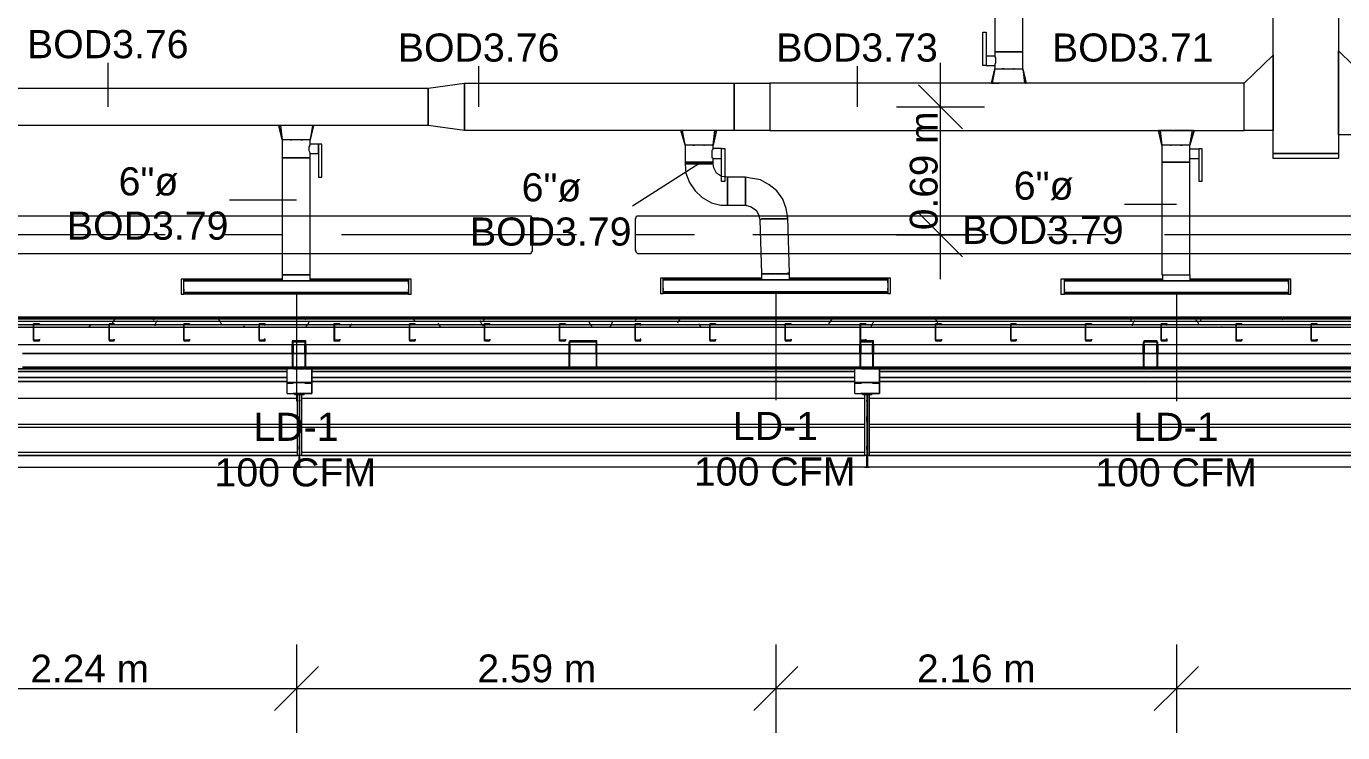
# Model space of a CAD drawing. Header units: metres. Extents: x -2 to 207, y -8 to 52.
# Drawn here: x 41.6 to 48.71, y 6.69 to 10.5 of the extents above; entities that cross this region are included whole.
import ezdxf

# ---------------------------------------------------------------- set-up
doc = ezdxf.new("R2010")
doc.units = ezdxf.units.M
doc.layers.add('HVAC - Ductos', color=5, linetype='Continuous', lineweight=0)
doc.layers.add('PDF_Text', color=7, linetype='Continuous', lineweight=0)
doc.layers.add('PDF_Geometry', color=7, linetype='Continuous', lineweight=0, true_color=0xaaaaaa)
doc.layers.add('PDF_Solid Fills', color=7, linetype='Continuous', lineweight=0, true_color=0xffffff)
doc.styles.add('PDF Helvetica', font='')
doc.styles.get('PDF Helvetica').set_extended_font_data('Helvetica')

msp = doc.modelspace()

# ---------------------------------------------------------------- hatches: boundary and pattern name
at = {"layer": 'PDF_Solid Fills', "lineweight": 0, "transparency": 33554559}
h = msp.add_hatch(color=256, dxfattribs=at)
h.paths.add_polyline_path([(14.0377, 8.8766), (14.0377, 8.8903), (12.4111, 8.8903), (12.4111, 8.8766)])
h.paths.add_polyline_path([(58.6863, 8.8766), (60.0699, 8.8766), (60.0699, 8.8903), (58.6863, 8.8903)])
h.paths.add_polyline_path([(58.6817, 8.8766), (58.6817, 8.8903), (55.8456, 8.8903), (55.8456, 8.8766)])
h.paths.add_polyline_path([(55.841, 8.8766), (55.841, 8.8903), (53.8159, 8.8903), (53.8159, 8.8766)])
h.paths.add_polyline_path([(53.8114, 8.8766), (53.8114, 8.8903), (53.005, 8.8903), (53.005, 8.8766)])
h.paths.add_polyline_path([(53.0004, 8.8766), (53.0004, 8.8903), (50.9753, 8.8903), (50.9753, 8.8766)])
h.paths.add_polyline_path([(50.9707, 8.8766), (50.9707, 8.8903), (48.9456, 8.8903), (48.9456, 8.8766)])
h.paths.add_polyline_path([(48.941, 8.8766), (48.941, 8.8903), (48.1347, 8.8903), (48.1347, 8.8766)])
h.paths.add_polyline_path([(48.1301, 8.8766), (48.1301, 8.8903), (46.105, 8.8903), (46.105, 8.8766)])
h.paths.add_polyline_path([(46.1004, 8.8766), (46.1004, 8.8903), (44.0753, 8.8903), (44.0753, 8.8766)])
h.paths.add_polyline_path([(44.0707, 8.8766), (44.0707, 8.8903), (43.2643, 8.8903), (43.2643, 8.8766)])
h.paths.add_polyline_path([(43.2598, 8.8766), (43.2598, 8.8903), (41.2346, 8.8903), (41.2346, 8.8766)])
h.paths.add_polyline_path([(41.2301, 8.8766), (41.2301, 8.8903), (38.394, 8.8903), (38.394, 8.8766)])
h.paths.add_polyline_path([(38.3894, 8.8766), (38.3894, 8.8903), (36.3643, 8.8903), (36.3643, 8.8766)])
h.paths.add_polyline_path([(36.3597, 8.8766), (36.3597, 8.8903), (33.5237, 8.8903), (33.5237, 8.8766)])
h.paths.add_polyline_path([(33.5191, 8.8766), (33.5191, 8.8903), (31.4939, 8.8903), (31.4939, 8.8766)])
h.paths.add_polyline_path([(31.4894, 8.8766), (31.4894, 8.8903), (30.683, 8.8903), (30.683, 8.8766)])
h.paths.add_polyline_path([(30.6784, 8.8766), (30.6784, 8.8903), (28.6533, 8.8903), (28.6533, 8.8766)])
h.paths.add_polyline_path([(28.6487, 8.8766), (28.6487, 8.8903), (26.6236, 8.8903), (26.6236, 8.8766)])
h.paths.add_polyline_path([(26.619, 8.8766), (26.619, 8.8903), (25.8127, 8.8903), (25.8127, 8.8766)])
h.paths.add_polyline_path([(25.8081, 8.8766), (25.8081, 8.8903), (23.783, 8.8903), (23.783, 8.8766)])
h.paths.add_polyline_path([(23.7784, 8.8766), (23.7784, 8.8903), (21.7532, 8.8903), (21.7532, 8.8766)])
h.paths.add_polyline_path([(21.7487, 8.8766), (21.7487, 8.8903), (20.9423, 8.8903), (20.9423, 8.8766)])
h.paths.add_polyline_path([(20.9377, 8.8766), (20.9377, 8.8903), (18.9126, 8.8903), (18.9126, 8.8766)])
h.paths.add_polyline_path([(18.908, 8.8766), (18.908, 8.8903), (16.072, 8.8903), (16.072, 8.8766)])
h.paths.add_polyline_path([(16.0674, 8.8766), (16.0674, 8.8903), (14.0423, 8.8903), (14.0423, 8.8766)])
h = msp.add_hatch(color=256, dxfattribs=at)
h.paths.add_polyline_path([(43.1039, 8.7941), (43.1039, 8.6567), (43.1085, 8.7941)])
h.paths.add_polyline_path([(43.1085, 8.7987), (43.1085, 8.8033), (43.1039, 8.8033)])
h.paths.add_polyline_path([(43.0398, 8.7987), (43.0398, 8.8033), (43.0353, 8.8033)])
h.paths.add_polyline_path([(43.0398, 8.7941), (43.0353, 8.7941), (43.0353, 8.6567)])
h.paths.add_polyline_path([(43.0444, 8.6567), (43.0994, 8.6521), (43.0994, 8.6567)])
h.paths.add_polyline_path([(43.0994, 8.7987), (43.0994, 8.8033), (43.0444, 8.8033)])
h = msp.add_hatch(color=256, dxfattribs=at)
h.paths.add_polyline_path([(44.538, 8.6567), (44.6709, 8.6521), (44.6709, 8.6567)])
h.paths.add_polyline_path([(44.5334, 8.7941), (44.5289, 8.7941), (44.5289, 8.6613)])
h.paths.add_polyline_path([(44.6709, 8.7987), (44.6709, 8.8033), (44.538, 8.8033)])
h.paths.add_polyline_path([(44.6801, 8.7941), (44.6755, 8.7941), (44.6755, 8.6567)])
h = msp.add_hatch(color=256, dxfattribs=at)
h.paths.add_polyline_path([(46.1096, 8.6567), (46.1646, 8.6521), (46.1646, 8.6567)])
h.paths.add_polyline_path([(46.1737, 8.7941), (46.1692, 8.7941), (46.1692, 8.6567), (46.1737, 8.7936)])
h.paths.add_polyline_path([(46.105, 8.7987), (46.105, 8.8033), (46.1004, 8.8033)])
h.paths.add_polyline_path([(46.105, 8.7941), (46.1004, 8.7941), (46.1004, 8.6567)])
h.paths.add_polyline_path([(46.1692, 8.8033), (46.1737, 8.7987), (46.1737, 8.8033)])
h.paths.add_polyline_path([(46.1646, 8.7987), (46.1646, 8.8033), (46.1096, 8.8033)])
h = msp.add_hatch(color=256, dxfattribs=at)
h.paths.add_polyline_path([(47.6399, 8.6567), (47.6994, 8.6521), (47.6994, 8.6567)])
h.paths.add_polyline_path([(47.6353, 8.6613), (47.6399, 8.6567), (47.6399, 8.6613)])
h.paths.add_polyline_path([(47.6353, 8.7941), (47.6307, 8.7941), (47.6307, 8.6613)])
h.paths.add_polyline_path([(47.6994, 8.7987), (47.6994, 8.8033), (47.6353, 8.8033)])
h.paths.add_polyline_path([(47.7086, 8.7941), (47.704, 8.7941), (47.704, 8.6613), (47.7086, 8.7935)])
h.paths.add_polyline_path([(47.704, 8.8033), (47.7086, 8.7987), (47.7086, 8.8033)])

# ---------------------------------------------------------------- linework, layer by layer
at = {"layer": 'HVAC - Ductos', "lineweight": 0}
for points in [[(46.8289, 11.6256), (46.8289, 10.3656), (46.8289, 10.3427), (46.783, 10.3427), (46.783, 10.3381), (46.783, 10.3336), (46.783, 10.3245), (46.783, 10.3199), (46.783, 10.3107), (46.783, 10.3061), (46.783, 10.3015), (46.783, 10.2969), (46.783, 10.2923), (46.8289, 10.2923), (46.8289, 10.274), (46.8152, 10.1961)], [(46.8106, 10.1961), (46.8289, 10.274), (46.8335, 10.274), (46.838, 10.274), (46.8518, 10.274), (46.8655, 10.274), (46.8839, 10.274), (46.9022, 10.274), (46.9251, 10.274), (46.9434, 10.274), (46.9572, 10.274), (46.9709, 10.274), (46.9755, 10.274), (46.9801, 10.274), (46.9801, 10.3656), (46.9755, 10.3656), (46.9709, 10.3656), (46.9572, 10.3656), (46.9434, 10.3656), (46.9251, 10.3656), (46.9022, 10.3656), (46.8839, 10.3656), (46.8655, 10.3656), (46.8518, 10.3656), (46.838, 10.3656), (46.8289, 10.3656), (46.838, 10.3656), (46.8518, 10.3656), (46.8655, 10.3656), (46.8839, 10.3656), (46.9022, 10.3656), (46.9251, 10.3656), (46.9434, 10.3656), (46.9572, 10.3656), (46.9709, 10.3656), (46.9755, 10.3656), (46.9801, 10.3656), (46.9801, 11.6256)], [(46.8289, 10.3427), (46.8289, 10.3381), (46.8335, 10.3336), (46.8335, 10.3245), (46.8335, 10.3153), (46.8335, 10.3061), (46.8289, 10.2969), (46.8289, 10.2923)], [(42.041, 10.0678), (42.041, 10.3061)], [(44.0432, 10.0678), (44.0432, 10.2878)], [(46.0866, 10.0678), (46.0866, 10.2878)], [(46.5357, 9.1378), (46.5357, 10.3061)], [(46.8335, 10.274), (46.8289, 10.274), (46.8106, 10.1961), (46.8152, 10.1961), (46.8197, 10.1961), (46.8289, 10.1961)], [(46.9709, 10.274), (46.9755, 10.274), (46.9801, 10.274), (46.9893, 10.1961), (46.9755, 10.1961), (46.9572, 10.1961), (46.9526, 10.1961), (46.948, 10.1961), (46.9388, 10.1961), (46.9251, 10.1961), (46.9205, 10.1961), (46.9159, 10.1961), (46.893, 10.1961), (46.8884, 10.1961), (46.8839, 10.1961), (46.8701, 10.1961), (46.861, 10.1961), (46.8564, 10.1961)], [(46.9022, 10.274), (46.9068, 10.274)], [(46.9343, 10.274), (46.9297, 10.274), (46.9343, 10.274), (46.9388, 10.274)], [(46.9984, 10.1961), (46.9801, 10.274), (46.9984, 10.1961)], [(46.4165, 10.187), (46.5357, 10.0678), (46.6548, 9.9487)], [(46.8335, 10.1961), (46.8518, 10.1961)], [(46.9939, 10.1961), (46.9984, 10.1961)], [(46.2974, 10.0678), (46.5357, 10.0678), (46.7739, 10.0678)], [(42.9803, 9.967), (42.9711, 9.967), (42.9665, 9.967), (42.9619, 9.967), (42.9803, 9.8891), (42.9619, 9.967)], [(42.9711, 9.967), (42.9803, 9.8891)], [(43.1452, 9.967), (43.1315, 9.8891), (43.1269, 9.8891), (43.1223, 9.8891), (43.1085, 9.8891), (43.0948, 9.8891), (43.0765, 9.8891), (43.0581, 9.8891), (43.0353, 9.8891), (43.0169, 9.8891), (43.0032, 9.8891), (42.9894, 9.8891), (42.9849, 9.8891), (42.9803, 9.8891), (42.9803, 9.7929), (42.9803, 9.1606), (42.9849, 9.1606), (42.994, 9.1606), (43.0032, 9.1606), (43.0169, 9.1606), (43.0353, 9.1606), (43.0581, 9.1606), (43.0765, 9.1606), (43.0948, 9.1606), (43.1085, 9.1606), (43.1223, 9.1606), (43.1269, 9.1606), (43.1315, 9.1606), (43.1315, 9.7929), (43.1223, 9.7929), (43.1085, 9.7929), (43.0948, 9.7929), (43.0765, 9.7929), (43.0581, 9.7929), (43.0353, 9.7929), (43.0169, 9.7929), (43.0032, 9.7929), (42.9894, 9.7929), (42.9849, 9.7929), (42.9803, 9.7929), (42.9849, 9.7929), (42.9894, 9.7929), (43.0032, 9.7929), (43.0169, 9.7929), (43.0353, 9.7929), (43.0581, 9.7929), (43.0765, 9.7929), (43.0948, 9.7929), (43.1085, 9.7929), (43.1223, 9.7929), (43.1315, 9.7929), (43.1315, 9.8158), (43.1773, 9.8158), (43.1773, 9.8204), (43.1773, 9.8296), (43.1773, 9.8342), (43.1773, 9.8387), (43.1773, 9.8479), (43.1773, 9.8525), (43.1773, 9.8617), (43.1773, 9.8663), (43.1773, 9.6876), (43.1956, 9.6876), (43.1956, 9.8663), (43.1773, 9.8663), (43.1315, 9.8663), (43.1315, 9.8891)], [(43.0032, 9.967), (42.9849, 9.967)], [(43.1269, 9.967), (43.1085, 9.967), (43.1039, 9.967), (43.0994, 9.967), (43.0902, 9.967), (43.0765, 9.967), (43.0719, 9.967), (43.0673, 9.967), (43.0444, 9.967), (43.0398, 9.967), (43.0353, 9.967), (43.0215, 9.967), (43.0123, 9.967), (43.0077, 9.967)], [(43.1498, 9.967), (43.1452, 9.967), (43.1406, 9.967), (43.1315, 9.967)], [(43.1498, 9.967), (43.1315, 9.8891), (43.1498, 9.967)], [(45.1566, 9.9395), (45.1474, 9.9395), (45.1428, 9.9395), (45.1382, 9.9395), (45.1336, 9.9395), (45.1382, 9.9395)], [(45.1336, 9.9395), (45.1566, 9.8617), (45.1336, 9.9395)], [(45.1566, 9.8617), (45.1612, 9.8617), (45.1566, 9.8617), (45.1428, 9.9395)], [(45.3077, 9.8617), (45.3032, 9.8617), (45.2986, 9.8617), (45.2849, 9.8617), (45.2711, 9.8617), (45.2528, 9.8617), (45.2299, 9.8617), (45.2115, 9.8617), (45.1932, 9.8617), (45.1795, 9.8617), (45.1657, 9.8617), (45.1612, 9.8617), (45.1566, 9.8617), (45.1566, 9.7701), (45.1657, 9.7701), (45.1795, 9.7701), (45.1932, 9.7701), (45.2115, 9.7701), (45.2299, 9.7701), (45.2528, 9.7701), (45.2711, 9.7701), (45.2849, 9.7701), (45.2986, 9.7701), (45.3032, 9.7701), (45.3077, 9.7701), (45.3032, 9.7701), (45.2986, 9.7701), (45.2849, 9.7701), (45.2711, 9.7701), (45.2528, 9.7701), (45.2299, 9.7701), (45.2115, 9.7701), (45.1932, 9.7701), (45.1795, 9.7701), (45.1657, 9.7701), (45.1566, 9.7701), (45.1566, 9.7609), (45.1657, 9.7609), (45.1795, 9.7609), (45.1932, 9.7609), (45.2115, 9.7609), (45.2299, 9.7609), (45.2528, 9.7609), (45.2711, 9.7609), (45.2849, 9.7609), (45.2986, 9.7609), (45.3032, 9.7609), (45.3077, 9.7609), (45.3077, 9.7701), (45.3077, 9.7883), (45.3536, 9.7883), (45.3536, 9.7929), (45.3536, 9.7975), (45.3536, 9.8021), (45.3536, 9.8067), (45.3536, 9.8158), (45.3536, 9.8204), (45.3536, 9.8296), (45.3536, 9.8342), (45.3536, 9.8387), (45.3536, 9.8433), (45.3077, 9.8433), (45.3077, 9.8617), (45.3261, 9.9395), (45.3077, 9.8617), (45.3169, 9.9395), (45.3077, 9.9395)], [(45.1795, 9.9395), (45.1749, 9.9395), (45.1612, 9.9395)], [(45.2436, 9.9395), (45.2207, 9.9395), (45.2161, 9.9395), (45.2115, 9.9395), (45.1978, 9.9395), (45.1886, 9.9395), (45.1841, 9.9395)], [(45.3032, 9.9395), (45.2849, 9.9395), (45.2803, 9.9395), (45.2757, 9.9395), (45.2665, 9.9395), (45.2528, 9.9395), (45.2482, 9.9395)], [(47.7131, 9.9395), (47.7315, 9.8617), (47.7131, 9.9395)], [(47.791, 9.9395), (47.7864, 9.9395), (47.7727, 9.9395), (47.7635, 9.9395), (47.759, 9.9395), (47.7544, 9.9395), (47.7361, 9.9395), (47.7223, 9.9395), (47.7315, 9.8617)], [(47.7269, 9.9395), (47.7315, 9.9395)], [(47.9331, 9.7929), (47.9331, 9.7975), (47.9331, 9.8021), (47.9331, 9.8113), (47.9331, 9.8158), (47.9331, 9.8204), (47.9331, 9.8296), (47.9331, 9.8342), (47.9331, 9.8387), (47.8826, 9.8387), (47.8826, 9.8617), (47.9056, 9.9395), (47.901, 9.9395), (47.9056, 9.9395), (47.8826, 9.8617), (47.8781, 9.8617), (47.8735, 9.8617), (47.8644, 9.8617), (47.846, 9.8617), (47.8277, 9.8617), (47.8094, 9.8617), (47.791, 9.8617), (47.7727, 9.8617), (47.7544, 9.8617), (47.7406, 9.8617), (47.7361, 9.8617), (47.7315, 9.8617), (47.7315, 9.7701), (47.7315, 9.1606), (47.7361, 9.1606), (47.7406, 9.1606), (47.7544, 9.1606), (47.7727, 9.1606), (47.791, 9.1606), (47.8094, 9.1606), (47.8277, 9.1606), (47.846, 9.1606), (47.8644, 9.1606), (47.8735, 9.1606), (47.8826, 9.1606), (47.8826, 9.1286), (47.8735, 9.1286), (47.8598, 9.1286), (47.846, 9.1286), (47.8277, 9.1286), (47.8094, 9.1286), (47.791, 9.1286), (47.7727, 9.1286), (47.7544, 9.1286), (47.7452, 9.1286), (47.7361, 9.1286), (47.7361, 9.1606), (47.7452, 9.1606), (47.7544, 9.1606), (47.7727, 9.1606), (47.791, 9.1606), (47.8094, 9.1606), (47.8277, 9.1606), (47.846, 9.1606), (47.8598, 9.1606), (47.8735, 9.1606), (47.8826, 9.1606), (47.8826, 9.7701), (47.8735, 9.7701), (47.8644, 9.7701), (47.846, 9.7701), (47.8277, 9.7701), (47.8094, 9.7701), (47.791, 9.7701), (47.7727, 9.7701), (47.7544, 9.7701), (47.7406, 9.7701), (47.7361, 9.7701), (47.7315, 9.7701), (47.7361, 9.7701), (47.7406, 9.7701), (47.7544, 9.7701), (47.7727, 9.7701), (47.791, 9.7701), (47.8094, 9.7701), (47.8277, 9.7701), (47.846, 9.7701), (47.8644, 9.7701), (47.8735, 9.7701), (47.8826, 9.7701), (47.8826, 9.7883), (47.9331, 9.7883)], [(47.8781, 9.9395), (47.8644, 9.9395), (47.8552, 9.9395), (47.8506, 9.9395), (47.8414, 9.9395), (47.8277, 9.9395), (47.8231, 9.9395), (47.8186, 9.9395), (47.7956, 9.9395)], [(47.8826, 9.8617), (47.8964, 9.9395), (47.8918, 9.9395), (47.8826, 9.9395)], [(43.1315, 9.8158), (43.1315, 9.8204), (43.1269, 9.8296), (43.1269, 9.8342), (43.1269, 9.8479), (43.1269, 9.8525), (43.1315, 9.8617), (43.1315, 9.8663)], [(45.3077, 9.7883), (45.3032, 9.7929), (45.3032, 9.8021), (45.3032, 9.8113), (45.3032, 9.8204), (45.3032, 9.8296), (45.3032, 9.8342), (45.3077, 9.8387), (45.3077, 9.8433)], [(45.3536, 9.6921), (45.3536, 9.8433), (45.3719, 9.8433), (45.3719, 9.6876)], [(47.8826, 9.7883), (47.8826, 9.7929), (47.8826, 9.7975), (47.8826, 9.8021), (47.8826, 9.8113), (47.8826, 9.8204), (47.8826, 9.8296), (47.8826, 9.8342), (47.8826, 9.8387)], [(45.2299, 9.7609), (44.8725, 9.5318)], [(45.3719, 9.6876), (45.3719, 9.6646), (45.3536, 9.6646), (45.3536, 9.6921)], [(45.7201, 9.1698), (45.711, 9.4676), (45.7018, 9.463), (45.688, 9.463), (45.6743, 9.463), (45.656, 9.463), (45.6376, 9.463), (45.6148, 9.463), (45.5964, 9.463), (45.5826, 9.463), (45.5689, 9.463), (45.5643, 9.4585), (45.5598, 9.4585), (45.5643, 9.4585), (45.5689, 9.463), (45.5826, 9.463), (45.5964, 9.463), (45.6148, 9.463), (45.6376, 9.463), (45.656, 9.463), (45.6743, 9.463), (45.688, 9.463), (45.7018, 9.463), (45.711, 9.4676), (45.7018, 9.518), (45.6834, 9.5684), (45.6514, 9.6142), (45.6102, 9.6463), (45.5643, 9.6738), (45.5094, 9.683), (45.4819, 9.6876), (45.4819, 9.683), (45.4819, 9.6784), (45.4819, 9.6646), (45.4819, 9.6463), (45.4819, 9.628), (45.4819, 9.6096), (45.4819, 9.5914), (45.4819, 9.573), (45.4819, 9.5547), (45.4819, 9.5455), (45.4819, 9.5364), (45.5139, 9.5272), (45.5414, 9.5089), (45.5552, 9.4814), (45.5598, 9.4585), (45.5689, 9.1652), (45.5689, 9.1332), (45.5735, 9.1332), (45.5826, 9.1332), (45.5918, 9.1332), (45.6102, 9.1332), (45.6285, 9.1332), (45.6468, 9.1332), (45.6652, 9.1332), (45.6834, 9.1332), (45.6972, 9.1332), (45.711, 9.1332), (45.7201, 9.1332), (45.7201, 9.1652)], [(43.0581, 9.5638), (42.6962, 9.5638)], [(47.8094, 9.5409), (47.5299, 9.5409)], [(46.4165, 9.4952), (46.5357, 9.376), (46.6548, 9.2569)], [(46.2974, 9.376), (46.5357, 9.376), (46.7739, 9.376)], [(45.6468, 9.1652), (45.6652, 9.1652), (45.6834, 9.1652), (45.7018, 9.1652), (45.711, 9.1698), (45.7201, 9.1698), (45.711, 9.1698), (45.7018, 9.1652), (45.6834, 9.1652), (45.6652, 9.1652), (45.6468, 9.1652), (45.6239, 9.1652), (45.6056, 9.1652), (45.5918, 9.1652), (45.5781, 9.1652), (45.5735, 9.1652), (45.5689, 9.1652)], [(42.4488, 9.1102), (42.4488, 9.1148), (42.4488, 9.1194), (42.4488, 9.1378), (42.4488, 9.1332), (42.9803, 9.1332)], [(42.9803, 9.1378), (42.4488, 9.1378)], [(42.4488, 9.1148), (42.4488, 9.1194), (42.4488, 9.124)], [(43.6629, 9.1102), (43.6629, 9.1148), (43.6629, 9.1194), (43.6629, 9.1378), (43.6629, 9.1332), (43.1315, 9.1332)], [(43.6629, 9.1378), (43.1315, 9.1378)], [(43.6629, 9.124), (43.6629, 9.1194), (43.6629, 9.1148)], [(45.0374, 9.1148), (45.0374, 9.1194), (45.0374, 9.124), (45.0374, 9.1423), (45.0374, 9.1378), (45.5689, 9.1378)], [(45.5689, 9.1423), (45.0374, 9.1423)], [(45.0374, 9.1194), (45.0374, 9.124), (45.0374, 9.1286)], [(45.5689, 9.1652), (45.5735, 9.1652), (45.5826, 9.1652), (45.5918, 9.1652), (45.6102, 9.1652), (45.6285, 9.1652), (45.6422, 9.1652)], [(46.2516, 9.1148), (46.2516, 9.1194), (46.2516, 9.124), (46.2516, 9.1423), (46.2516, 9.1378), (45.7201, 9.1378)], [(46.2516, 9.1423), (45.7201, 9.1423)], [(46.2516, 9.1286), (46.2516, 9.124), (46.2516, 9.1194)], [(47.2046, 9.1102), (47.2046, 9.1148), (47.2046, 9.1194), (47.2046, 9.1378), (47.2046, 9.1332), (47.7361, 9.1332)], [(47.7361, 9.1378), (47.2046, 9.1378)], [(47.2046, 9.1148), (47.2046, 9.1194), (47.2046, 9.124)], [(48.4142, 9.1102), (48.4142, 9.1148), (48.4142, 9.1194), (48.4142, 9.1378), (48.4142, 9.1332), (47.8826, 9.1332)], [(48.4142, 9.1378), (47.8826, 9.1378)], [(48.4142, 9.124), (48.4142, 9.1194), (48.4142, 9.1148)], [(43.6629, 9.0736), (43.6629, 9.0782), (43.6629, 9.0828), (43.6629, 9.0782), (43.6629, 9.0598), (43.6629, 9.0553), (42.4488, 9.0553), (42.4488, 9.0598), (42.4488, 9.0782), (42.4488, 9.0828), (42.4488, 9.0782), (42.4488, 9.0736)], [(42.4488, 9.0598), (43.6629, 9.0598)], [(43.0581, 9.0553), (43.0581, 8.478)], [(46.2516, 9.0782), (46.2516, 9.0828), (46.2516, 9.0874), (46.2516, 9.0828), (46.2516, 9.0644), (46.2516, 9.0598), (45.0374, 9.0598), (45.0374, 9.0644), (45.0374, 9.0828), (45.0374, 9.0874), (45.0374, 9.0828), (45.0374, 9.0782)], [(45.0374, 9.0644), (46.2516, 9.0644)], [(45.6468, 9.0598), (45.6468, 8.4826)], [(48.4142, 9.0736), (48.4142, 9.0782), (48.4142, 9.0828), (48.4142, 9.0782), (48.4142, 9.0598), (48.4142, 9.0553), (47.2046, 9.0553), (47.2046, 9.0598), (47.2046, 9.0782), (47.2046, 9.0828), (47.2046, 9.0782), (47.2046, 9.0736)], [(47.2046, 9.0598), (48.4142, 9.0598)], [(47.8094, 9.0553), (47.8094, 8.478)]]:
    msp.add_lwpolyline(points, dxfattribs=at)
for points in [[(48.3317, 9.8158), (48.3317, 10.9567), (48.6845, 10.9567), (48.6845, 9.8158)], [(46.7648, 10.471), (46.783, 10.471), (46.783, 10.2923), (46.7648, 10.2923)], [(48.1759, 10.1961), (45.6148, 10.1961), (45.6148, 9.9395), (48.1759, 9.9395), (48.1759, 10.1961), (48.3317, 10.3473), (48.3317, 9.9395), (48.1759, 9.9395)], [(48.6845, 9.9167), (48.6845, 10.3702), (48.8402, 10.219), (48.8402, 9.9167), (48.8402, 10.219), (50.5309, 10.219), (50.5309, 9.9167), (48.8402, 9.9167)], [(46.8793, 10.274), (46.8747, 10.274), (46.8701, 10.274), (46.8747, 10.274)], [(43.7683, 9.967), (39.7501, 9.967), (39.7501, 10.1686), (43.7683, 10.1686)], [(43.9653, 9.9395), (43.7683, 9.967), (43.7683, 10.1686), (43.9653, 10.1961)], [(43.9653, 10.1961), (45.4223, 10.1961), (45.4223, 9.9395), (43.9653, 9.9395)], [(45.6148, 10.1961), (45.6148, 9.9395), (45.4223, 9.9395), (45.4223, 10.1961)], [(43.0261, 9.8891), (43.0307, 9.8891)], [(43.0811, 9.8891), (43.0857, 9.8891), (43.0902, 9.8891), (43.0857, 9.8891)], [(45.3261, 9.9395), (45.3215, 9.9395)], [(47.7177, 9.9395), (47.7131, 9.9395)], [(45.1978, 9.8617), (45.2024, 9.8617), (45.207, 9.8617), (45.2024, 9.8617)], [(45.2574, 9.8617), (45.2619, 9.8617)], [(47.7773, 9.8617), (47.7819, 9.8617)], [(47.8323, 9.8617), (47.8368, 9.8617), (47.8414, 9.8617), (47.8368, 9.8617)], [(47.9468, 9.6646), (47.9331, 9.6646), (47.9331, 9.8433), (47.9468, 9.8433)], [(48.6845, 9.7883), (48.3317, 9.7883), (48.3317, 9.8158), (48.6845, 9.8158)], [(45.3077, 9.7609), (45.3032, 9.7609), (45.3077, 9.7609), (45.3032, 9.7609), (45.2986, 9.7609), (45.2849, 9.7609), (45.2711, 9.7609), (45.2528, 9.7609), (45.2299, 9.7609), (45.2115, 9.7609), (45.1932, 9.7609), (45.1795, 9.7609), (45.1657, 9.7609), (45.1566, 9.7609), (45.1612, 9.7104), (45.1795, 9.66), (45.2115, 9.6142), (45.2482, 9.5776), (45.2986, 9.5501), (45.349, 9.5364), (45.3857, 9.5364), (45.3857, 9.5455), (45.3857, 9.5547), (45.3857, 9.573), (45.3857, 9.5914), (45.3857, 9.6096), (45.3857, 9.628), (45.3857, 9.6463), (45.3857, 9.6646), (45.3857, 9.6784), (45.3857, 9.683), (45.3857, 9.6876), (45.3536, 9.6921), (45.3261, 9.7104), (45.3123, 9.738)], [(45.4819, 9.5364), (45.4819, 9.5455), (45.4819, 9.5547), (45.4819, 9.573), (45.4819, 9.5914), (45.4819, 9.6096), (45.4819, 9.628), (45.4819, 9.6463), (45.4819, 9.6646), (45.4819, 9.6784), (45.4819, 9.683), (45.4819, 9.6876), (45.3857, 9.6876), (45.3857, 9.683), (45.3857, 9.6784), (45.3857, 9.6646), (45.3857, 9.6463), (45.3857, 9.628), (45.3857, 9.6096), (45.3857, 9.5914), (45.3857, 9.573), (45.3857, 9.5547), (45.3857, 9.5455), (45.3857, 9.5364)], [(42.4351, 9.0553), (42.4488, 9.0553), (42.4488, 9.1378), (42.4351, 9.1378)], [(42.4488, 9.1286), (43.6629, 9.1286), (42.4488, 9.1286), (43.6629, 9.1286), (43.6629, 9.0644), (42.4488, 9.0644)], [(42.9803, 9.1286), (42.9849, 9.1286), (42.994, 9.1286), (43.0032, 9.1286), (43.0169, 9.1286), (43.0353, 9.1286), (43.0581, 9.1286), (43.0765, 9.1286), (43.0948, 9.1286), (43.1085, 9.1286), (43.1223, 9.1286), (43.1269, 9.1286), (43.1315, 9.1286), (43.1315, 9.1606), (43.1223, 9.1606), (43.1085, 9.1606), (43.0948, 9.1606), (43.0765, 9.1606), (43.0581, 9.1606), (43.0353, 9.1606), (43.0169, 9.1606), (43.0032, 9.1606), (42.9894, 9.1606), (42.9849, 9.1606), (42.9803, 9.1606)], [(43.6767, 9.0553), (43.6767, 9.1378), (43.6629, 9.1378), (43.6629, 9.0553)], [(45.0237, 9.0598), (45.0374, 9.0598), (45.0374, 9.1423), (45.0237, 9.1423)], [(45.0374, 9.1332), (46.2516, 9.1332), (45.0374, 9.1332), (46.2516, 9.1332), (46.2516, 9.069), (45.0374, 9.069)], [(45.6468, 9.1652), (45.6652, 9.1652), (45.6834, 9.1652), (45.6972, 9.1652), (45.711, 9.1652), (45.7201, 9.1652), (45.711, 9.1652), (45.6972, 9.1652), (45.6834, 9.1652), (45.6652, 9.1652)], [(46.2653, 9.0598), (46.2653, 9.1423), (46.2516, 9.1423), (46.2516, 9.0598)], [(47.1863, 9.0553), (47.2046, 9.0553), (47.2046, 9.1378), (47.1863, 9.1378)], [(47.2046, 9.1286), (48.4142, 9.1286), (47.2046, 9.1286), (48.4142, 9.1286), (48.4142, 9.0644), (47.2046, 9.0644)], [(48.4279, 9.0553), (48.4279, 9.1378), (48.4142, 9.1378), (48.4142, 9.0553)]]:
    msp.add_lwpolyline(points, close=True, dxfattribs=at)
at = {"layer": 'HVAC - Ductos', "color": 252, "lineweight": 0, "true_color": 0x939598}
for points in [[(43.0581, 7.163), (43.0581, 6.9248), (43.0581, 6.6865)], [(45.6468, 7.163), (45.6468, 6.9248), (45.6468, 6.6865)], [(47.8094, 7.163), (47.8094, 6.9248), (47.8094, 6.6865)], [(43.1773, 7.0439), (43.0581, 6.9248), (42.939, 6.8056)], [(45.7659, 7.0439), (45.6468, 6.9248), (45.5277, 6.8056)], [(47.9285, 7.0439), (47.8094, 6.9248), (47.6903, 6.8056)], [(7.582, 6.9248), (9.795, 6.9248), (12.4157, 6.9248), (13.6849, 6.9248), (15.9574, 6.9248), (18.152, 6.9248), (20.3376, 6.9248), (22.9307, 6.9248), (25.13, 6.9248), (27.2834, 6.9248), (29.4138, 6.9248), (32.0529, 6.9248), (34.2613, 6.9248), (36.4971, 6.9248), (38.7514, 6.9248), (40.8177, 6.9248), (43.0581, 6.9248), (45.6468, 6.9248), (47.8094, 6.9248), (50.3935, 6.9248), (52.6385, 6.9248), (54.8331, 6.9248), (57.2339, 6.9248), (58.6359, 6.9248)]]:
    msp.add_lwpolyline(points, dxfattribs=at)
at = {"layer": 'PDF_Geometry', "lineweight": 0}
for points in [[(40.2313, 9.2752), (44.3181, 9.2752), (44.3227, 9.2752), (44.3273, 9.2798), (44.3273, 9.2843), (44.3319, 9.2889), (44.3319, 9.2935), (44.3319, 9.2981), (44.3319, 9.4539), (44.3319, 9.463), (44.3319, 9.4676), (44.3273, 9.4722), (44.3273, 9.4768), (44.3227, 9.4768), (44.3181, 9.4768), (40.2313, 9.4768)], [(44.0157, 9.4768), (40.3412, 9.4768)], [(44.2265, 9.4768), (44.0157, 9.4768)], [(48.9777, 9.4768), (44.9046, 9.4768), (44.9, 9.4768), (44.8954, 9.4768), (44.8908, 9.4722), (44.8908, 9.4676), (44.8863, 9.463), (44.8863, 9.4539), (44.8863, 9.2981), (44.8863, 9.2935), (44.8908, 9.2889), (44.8908, 9.2843), (44.8954, 9.2798), (44.9, 9.2752), (44.9046, 9.2752), (48.9777, 9.2752)], [(45.1932, 9.4768), (44.9825, 9.4768)], [(48.8861, 9.4768), (45.1932, 9.4768)], [(42.348, 9.376), (41.0788, 9.376)], [(42.9849, 9.376), (42.6687, 9.376)], [(44.5701, 9.376), (43.301, 9.376)], [(45.207, 9.376), (44.8908, 9.376)], [(46.7922, 9.376), (45.5231, 9.376)], [(47.4291, 9.376), (47.1129, 9.376)], [(49.0144, 9.376), (47.7452, 9.376)], [(40.3412, 9.2752), (44.0157, 9.2752)], [(44.0157, 9.2752), (44.2265, 9.2752)], [(44.9825, 9.2752), (45.1932, 9.2752)], [(45.1932, 9.2752), (48.8861, 9.2752), (48.8861, 9.0598), (48.8861, 9.2752)], [(60.07, 8.9224), (12.4111, 8.9224), (12.4111, 8.7849), (60.07, 8.7849)], [(60.07, 8.9087), (12.4111, 8.9087)], [(49.1014, 8.927), (40.1075, 8.927)], [(49.1014, 8.9224), (40.1075, 8.9224)], [(40.1075, 8.9224), (49.1014, 8.9224)], [(43.2598, 8.8903), (42.8566, 8.8903), (42.4488, 8.8903), (42.0456, 8.8903), (41.6378, 8.8903), (41.2346, 8.8903)], [(44.0707, 8.8903), (43.6675, 8.8903), (43.2643, 8.8903)], [(46.1004, 8.8903), (45.6972, 8.8903), (45.2894, 8.8903), (44.8863, 8.8903), (44.4785, 8.8903), (44.0753, 8.8903)], [(48.1301, 8.8903), (47.7269, 8.8903), (47.3191, 8.8903), (46.9159, 8.8903), (46.5081, 8.8903), (46.105, 8.8903)], [(48.941, 8.8903), (48.5378, 8.8903), (48.1347, 8.8903)], [(43.2598, 8.8766), (42.8566, 8.8766), (42.4488, 8.8766), (42.0456, 8.8766), (41.6378, 8.8766), (41.2346, 8.8766)], [(46.1004, 8.8766), (45.6972, 8.8766), (45.2894, 8.8766), (44.8863, 8.8766), (44.4785, 8.8766), (44.0753, 8.8766), (43.6675, 8.8766), (43.2643, 8.8766)], [(48.1301, 8.8766), (47.7269, 8.8766), (47.3191, 8.8766), (46.9159, 8.8766), (46.5081, 8.8766), (46.105, 8.8766)], [(50.9707, 8.8766), (50.5676, 8.8766), (50.1598, 8.8766), (49.7566, 8.8766), (49.3488, 8.8766), (48.9456, 8.8766), (48.5378, 8.8766), (48.1347, 8.8766)], [(43.0353, 8.7345), (43.0353, 8.7849)], [(43.0398, 8.7849), (43.0398, 8.7345)], [(43.1039, 8.7345), (43.1039, 8.7849)], [(43.1085, 8.7849), (43.1085, 8.7345)], [(44.5289, 8.7849), (44.5289, 8.7345)], [(44.5334, 8.7849), (44.5334, 8.7345)], [(44.6755, 8.7345), (44.6755, 8.7849)], [(44.6801, 8.7345), (44.6801, 8.7849)], [(46.1096, 8.8033), (46.1004, 8.8033), (46.1004, 8.7941), (46.1004, 8.6613), (46.1004, 8.6567), (46.1096, 8.6521), (46.1646, 8.6521), (46.1737, 8.6567), (46.1737, 8.6613), (46.1737, 8.7941), (46.1737, 8.8033), (46.1646, 8.8033), (46.1325, 8.8033)], [(46.1004, 8.7345), (46.1004, 8.7849)], [(46.105, 8.7849), (46.105, 8.7345)], [(46.1692, 8.7345), (46.1692, 8.7849)], [(46.1737, 8.7849), (46.1737, 8.7345)], [(47.6307, 8.7345), (47.6307, 8.7849)], [(47.6353, 8.7849), (47.6353, 8.7345)], [(47.704, 8.7345), (47.704, 8.7849)], [(47.7086, 8.7849), (47.7086, 8.7345)], [(47.6673, 8.7345), (47.6353, 8.7345), (47.6673, 8.7345), (47.704, 8.7345), (47.6719, 8.7345)], [(43.0398, 8.6521), (43.0077, 8.6521)], [(43.0077, 8.5192), (43.0077, 8.5696), (43.0077, 8.5742), (43.0077, 8.5788), (43.0077, 8.6521)], [(43.0398, 8.6521), (43.0077, 8.6521)], [(43.0077, 8.5192), (43.0077, 8.5696), (43.0077, 8.5742), (43.0077, 8.5788), (43.0077, 8.6521)], [(46.105, 8.6521), (46.0729, 8.6521)], [(46.0729, 8.5192), (46.0729, 8.5696), (46.0729, 8.5742), (46.0729, 8.5788), (46.0729, 8.6521)], [(46.105, 8.6521), (46.0729, 8.6521)], [(46.0729, 8.5192), (46.0729, 8.5696), (46.0729, 8.5742), (46.0729, 8.5788), (46.0729, 8.6521)], [(47.6719, 8.6613), (47.704, 8.6613), (47.6673, 8.6613), (47.6353, 8.6613), (46.1737, 8.6613), (47.6353, 8.6613), (47.6673, 8.6613)], [(47.6719, 8.6521), (49.1381, 8.6521), (47.6673, 8.6521), (46.2058, 8.6521), (47.6673, 8.6521)], [(47.6673, 8.6383), (46.2058, 8.6383), (47.6673, 8.6383), (49.1381, 8.6383), (47.6719, 8.6383)], [(47.6673, 8.6063), (46.2058, 8.6063), (47.6673, 8.6063), (49.1381, 8.6063), (47.6719, 8.6063)], [(43.049, 8.5742), (43.049, 8.5788)], [(43.049, 8.5742), (43.049, 8.5788)], [(43.049, 8.5788), (43.049, 8.5742)], [(43.049, 8.5788), (43.049, 8.5742)], [(43.0994, 8.5742), (43.0994, 8.5788)], [(43.0994, 8.5742), (43.0994, 8.5788)], [(43.0994, 8.5742), (43.0994, 8.5788)], [(43.0994, 8.5742), (43.0994, 8.5788)], [(44.5655, 8.5834), (44.6434, 8.5834)], [(46.1141, 8.5742), (46.1141, 8.5788)], [(46.1141, 8.5742), (46.1141, 8.5788)], [(46.1141, 8.5788), (46.1141, 8.5742)], [(46.1141, 8.5788), (46.1141, 8.5742)], [(47.6719, 8.5834), (49.1381, 8.5834), (47.6673, 8.5834), (46.2058, 8.5834), (47.6673, 8.5834)], [(47.6307, 8.5834), (47.7086, 8.5834)], [(36.9461, 8.1847), (36.9416, 8.1847), (36.9416, 8.1664), (36.9416, 8.1527), (36.9416, 8.1389), (36.9416, 8.1298), (36.9416, 8.1252), (36.9416, 8.1207), (40.0113, 8.1207), (40.0113, 8.1252), (40.0113, 8.1298), (40.0113, 8.1389), (40.0113, 8.1527), (40.0113, 8.1664), (40.0113, 8.1847), (40.0113, 8.5146), (40.0068, 8.5146), (39.993, 8.5146), (40.0068, 8.5146), (40.0113, 8.5146), (40.0205, 8.5146), (40.0205, 8.1847), (43.0627, 8.1847), (43.0627, 8.5146)], [(40.0068, 8.1207), (43.0765, 8.1207), (43.0765, 8.1252), (43.0765, 8.1298), (43.0765, 8.1389), (43.0765, 8.1527), (43.0765, 8.1664), (43.0765, 8.1847), (43.0765, 8.5146), (43.0719, 8.5146), (43.0581, 8.5146), (43.0719, 8.5146), (43.0765, 8.5146), (43.0857, 8.5146), (43.0994, 8.5146), (43.0902, 8.5146), (43.0994, 8.5146), (43.0857, 8.5146), (43.0857, 8.1847), (46.1279, 8.1847), (46.1279, 8.5146), (46.137, 8.5146), (46.1416, 8.5146), (46.1416, 8.1847), (46.1416, 8.1664), (46.1416, 8.1527), (46.1416, 8.1389), (46.1416, 8.1298), (46.1416, 8.1252), (46.1416, 8.1207), (43.0719, 8.1207), (43.0719, 8.1252), (43.0719, 8.1298), (43.0719, 8.1389), (43.0719, 8.1527), (43.0719, 8.1664), (43.0719, 8.1847), (43.0765, 8.1847)], [(43.0627, 8.4918), (40.0205, 8.4918)], [(43.0077, 8.5192), (43.049, 8.5192)], [(43.0077, 8.5192), (43.049, 8.5192)], [(43.049, 8.5192), (43.0398, 8.5192)], [(43.049, 8.5192), (43.0398, 8.5192)], [(43.049, 8.5192), (43.049, 8.5146)], [(43.049, 8.5192), (43.049, 8.5146)], [(43.049, 8.5146), (43.0627, 8.5146)], [(43.0535, 8.5146), (43.049, 8.5146), (43.0535, 8.5146)], [(43.0902, 8.5146), (43.0994, 8.5146), (43.049, 8.5146)], [(43.049, 8.5146), (43.0627, 8.5146)], [(43.0535, 8.5146), (43.049, 8.5146), (43.0535, 8.5146)], [(43.0902, 8.5146), (43.0994, 8.5146), (43.049, 8.5146)], [(43.0627, 8.5146), (43.0581, 8.5146)], [(43.0627, 8.5146), (43.0581, 8.5146)], [(43.0719, 8.5146), (43.0719, 8.1847)], [(43.0719, 8.478), (43.0719, 8.4826)], [(43.0765, 8.5146), (43.0857, 8.5146)], [(43.0765, 8.4826), (43.0765, 8.478)], [(46.1279, 8.4918), (43.0857, 8.4918)], [(46.0729, 8.5192), (46.1141, 8.5192)], [(46.0729, 8.5192), (46.1141, 8.5192)], [(46.1141, 8.5192), (46.1096, 8.5192), (46.105, 8.5192)], [(46.1141, 8.5192), (46.1096, 8.5192), (46.105, 8.5192)], [(46.1141, 8.5192), (46.1141, 8.5146)], [(46.1141, 8.5192), (46.1141, 8.5146)], [(46.1187, 8.5146), (46.1141, 8.5146), (46.1187, 8.5146)], [(46.1279, 8.5146), (46.1141, 8.5146), (46.1646, 8.5146), (46.1554, 8.5146), (46.1646, 8.5146), (46.1508, 8.5146), (46.1508, 8.1847), (49.1931, 8.1847)], [(46.1187, 8.5146), (46.1141, 8.5146), (46.1187, 8.5146)], [(46.137, 8.5146), (46.137, 8.1847)], [(46.137, 8.478), (46.137, 8.4826)], [(46.1416, 8.5146), (46.1508, 8.5146)], [(46.1416, 8.4826), (46.1416, 8.478)], [(49.1931, 8.4918), (46.1508, 8.4918)], [(43.0719, 8.368), (43.0719, 8.3956)], [(46.137, 8.368), (46.137, 8.3956)], [(40.0205, 8.3543), (43.0627, 8.3543)], [(43.0627, 8.3359), (40.0205, 8.3359)], [(43.0857, 8.3543), (46.1279, 8.3543)], [(46.1279, 8.3359), (43.0857, 8.3359)], [(46.1508, 8.3543), (49.1931, 8.3543)], [(49.1931, 8.3359), (46.1508, 8.3359)], [(60.07, 8.1847), (58.4022, 8.1847), (58.4068, 8.1847), (55.3325, 8.1847), (55.3371, 8.1847), (52.2673, 8.1847), (52.2719, 8.1847), (49.2022, 8.1847), (49.2068, 8.1847), (46.137, 8.1847), (46.1416, 8.1847), (43.0719, 8.1847), (43.0765, 8.1847), (40.0068, 8.1847), (40.0113, 8.1847), (36.9416, 8.1847), (36.9461, 8.1847), (33.8764, 8.1847), (33.881, 8.1847), (30.8113, 8.1847), (30.8159, 8.1847), (27.7461, 8.1847)], [(40.0205, 8.2031), (43.0627, 8.2031)], [(43.0719, 8.2169), (43.0719, 8.2351)], [(43.0857, 8.2031), (46.1279, 8.2031)], [(46.137, 8.2169), (46.137, 8.2351)], [(49.2068, 8.1207), (46.137, 8.1207), (46.137, 8.1252), (46.137, 8.1298), (46.137, 8.1389), (46.137, 8.1527), (46.137, 8.1664), (46.137, 8.1847), (46.1416, 8.1847)], [(46.1508, 8.2031), (49.1931, 8.2031)], [(43.0627, 8.1252), (43.0627, 8.1207), (43.0719, 8.1207), (43.0719, 8.1252)], [(43.0765, 8.1252), (43.0765, 8.1207), (43.0857, 8.1207), (43.0857, 8.1252)], [(46.1279, 8.1252), (46.1279, 8.1207), (46.137, 8.1207), (46.137, 8.1252)], [(46.1416, 8.1252), (46.1416, 8.1207), (46.1508, 8.1207), (46.1508, 8.1252)]]:
    msp.add_lwpolyline(points, dxfattribs=at)
for points in [[(40.1075, 8.9316), (49.1014, 8.9316)], [(49.1014, 8.9224), (40.1075, 8.9224)], [(41.6699, 8.8949), (41.6378, 8.8949), (41.6378, 8.8079), (41.6378, 8.8033), (41.6699, 8.8033), (41.6699, 8.8125), (41.6699, 8.8079), (41.6378, 8.8079), (41.6378, 8.8949), (41.6699, 8.8949), (41.6699, 8.8903)], [(42.0731, 8.8949), (42.0456, 8.8949), (42.0456, 8.8079), (42.0456, 8.8033), (42.0731, 8.8033), (42.0731, 8.8125), (42.0731, 8.8079), (42.0456, 8.8079), (42.0456, 8.8949), (42.0731, 8.8949), (42.0731, 8.8903)], [(42.4809, 8.8949), (42.4534, 8.8949), (42.4488, 8.8949), (42.4488, 8.8079), (42.4488, 8.8033), (42.4534, 8.8033), (42.4809, 8.8033), (42.4809, 8.8125), (42.4809, 8.8079), (42.4534, 8.8079), (42.4488, 8.8079), (42.4488, 8.8949), (42.4534, 8.8949), (42.4809, 8.8949), (42.4809, 8.8903)], [(42.8886, 8.8949), (42.8566, 8.8949), (42.8566, 8.8079), (42.8566, 8.8033), (42.8886, 8.8033), (42.8886, 8.8125), (42.884, 8.8125), (42.884, 8.8079), (42.8566, 8.8079), (42.8566, 8.8949), (42.884, 8.8949), (42.884, 8.8903), (42.8886, 8.8903)], [(43.2918, 8.8949), (43.2643, 8.8949), (43.2598, 8.8949), (43.2598, 8.8079), (43.2598, 8.8033), (43.2643, 8.8033), (43.2918, 8.8033), (43.2918, 8.8125), (43.2918, 8.8079), (43.2643, 8.8079), (43.2643, 8.8949), (43.2918, 8.8949), (43.2918, 8.8903)], [(43.6996, 8.8949), (43.6675, 8.8949), (43.6675, 8.8079), (43.6675, 8.8033), (43.6996, 8.8033), (43.6996, 8.8125), (43.6996, 8.8079), (43.6675, 8.8079), (43.6675, 8.8949), (43.6996, 8.8949), (43.6996, 8.8903)], [(44.1028, 8.8949), (44.0753, 8.8949), (44.0707, 8.8949), (44.0707, 8.8079), (44.0753, 8.8033), (44.1028, 8.8033), (44.1028, 8.8125), (44.1028, 8.8079), (44.0753, 8.8079), (44.0753, 8.8949), (44.1028, 8.8949), (44.1028, 8.8903)], [(44.5106, 8.8949), (44.483, 8.8949), (44.4785, 8.8949), (44.4785, 8.8079), (44.4785, 8.8033), (44.483, 8.8033), (44.5106, 8.8033), (44.5106, 8.8125), (44.5106, 8.8079), (44.483, 8.8079), (44.4785, 8.8079), (44.4785, 8.8949), (44.483, 8.8949), (44.5106, 8.8949), (44.5106, 8.8903)], [(44.9183, 8.8949), (44.8863, 8.8949), (44.8863, 8.8079), (44.8863, 8.8033), (44.9183, 8.8033), (44.9183, 8.8125), (44.9137, 8.8125), (44.9137, 8.8079), (44.8863, 8.8079), (44.8863, 8.8949), (44.9137, 8.8949), (44.9137, 8.8903), (44.9183, 8.8903)], [(45.3215, 8.8949), (45.294, 8.8949), (45.2894, 8.8949), (45.2894, 8.8079), (45.2894, 8.8033), (45.294, 8.8033), (45.3215, 8.8033), (45.3215, 8.8125), (45.3215, 8.8079), (45.294, 8.8079), (45.2894, 8.8079), (45.2894, 8.8949), (45.294, 8.8949), (45.3215, 8.8949), (45.3215, 8.8903)], [(45.7293, 8.8949), (45.6972, 8.8949), (45.6972, 8.8079), (45.6972, 8.8033), (45.7293, 8.8033), (45.7293, 8.8125), (45.7293, 8.8079), (45.6972, 8.8079), (45.6972, 8.8949), (45.7293, 8.8949), (45.7293, 8.8903)], [(46.1325, 8.8949), (46.105, 8.8949), (46.1004, 8.8949), (46.1004, 8.8079), (46.105, 8.8033), (46.1325, 8.8033), (46.1325, 8.8125), (46.1325, 8.8079), (46.105, 8.8079), (46.105, 8.8949), (46.1325, 8.8949), (46.1325, 8.8903)], [(46.5402, 8.8949), (46.5081, 8.8949), (46.5081, 8.8079), (46.5081, 8.8033), (46.5402, 8.8033), (46.5402, 8.8125), (46.5402, 8.8079), (46.5081, 8.8079), (46.5081, 8.8949), (46.5402, 8.8949), (46.5402, 8.8903)], [(46.9434, 8.8949), (46.9159, 8.8949), (46.9159, 8.8079), (46.9159, 8.8033), (46.9434, 8.8033), (46.9434, 8.8125), (46.9434, 8.8079), (46.9159, 8.8079), (46.9159, 8.8949), (46.9434, 8.8949), (46.9434, 8.8903)], [(47.3512, 8.8949), (47.3237, 8.8949), (47.3191, 8.8949), (47.3191, 8.8079), (47.3191, 8.8033), (47.3237, 8.8033), (47.3512, 8.8033), (47.3512, 8.8125), (47.3512, 8.8079), (47.3237, 8.8079), (47.3191, 8.8079), (47.3191, 8.8949), (47.3237, 8.8949), (47.3512, 8.8949), (47.3512, 8.8903)], [(47.759, 8.8949), (47.7269, 8.8949), (47.7269, 8.8079), (47.7269, 8.8033), (47.759, 8.8033), (47.759, 8.8125), (47.7544, 8.8125), (47.7544, 8.8079), (47.7269, 8.8079), (47.7269, 8.8949), (47.7544, 8.8949), (47.7544, 8.8903), (47.759, 8.8903)], [(48.1621, 8.8949), (48.1347, 8.8949), (48.1301, 8.8949), (48.1301, 8.8079), (48.1301, 8.8033), (48.1347, 8.8033), (48.1621, 8.8033), (48.1621, 8.8125), (48.1621, 8.8079), (48.1347, 8.8079), (48.1347, 8.8949), (48.1621, 8.8949), (48.1621, 8.8903)], [(48.5699, 8.8949), (48.5378, 8.8949), (48.5378, 8.8079), (48.5378, 8.8033), (48.5699, 8.8033), (48.5699, 8.8125), (48.5699, 8.8079), (48.5378, 8.8079), (48.5378, 8.8949), (48.5699, 8.8949), (48.5699, 8.8903)], [(43.1085, 8.7941), (43.1085, 8.8033), (43.0994, 8.8033), (43.0444, 8.8033), (43.0353, 8.8033), (43.0353, 8.7941), (43.0353, 8.6613), (43.0353, 8.6567), (43.0444, 8.6521), (43.0994, 8.6521), (43.1085, 8.6567), (43.1085, 8.6613)], [(43.0444, 8.7987), (43.0994, 8.7987), (43.1039, 8.7987), (43.1039, 8.7941), (43.1039, 8.6613), (43.1039, 8.6567), (43.0994, 8.6567), (43.0444, 8.6567), (43.0398, 8.6567), (43.0398, 8.6613), (43.0398, 8.7941), (43.0398, 8.7987)], [(44.6709, 8.8033), (44.538, 8.8033), (44.5334, 8.8033), (44.5289, 8.7941), (44.5289, 8.6613), (44.5334, 8.6567), (44.538, 8.6521), (44.6709, 8.6521), (44.6801, 8.6567), (44.6801, 8.6613), (44.6801, 8.7941), (44.6801, 8.8033)], [(44.5334, 8.7941), (44.5334, 8.7987), (44.538, 8.7987), (44.6709, 8.7987), (44.6755, 8.7987), (44.6755, 8.7941), (44.6755, 8.6613), (44.6755, 8.6567), (44.6709, 8.6567), (44.538, 8.6567), (44.5334, 8.6567), (44.5334, 8.6613)], [(46.1646, 8.6567), (46.1096, 8.6567), (46.105, 8.6567), (46.105, 8.6613), (46.105, 8.7941), (46.105, 8.7987), (46.1096, 8.7987), (46.1646, 8.7987), (46.1692, 8.7987), (46.1692, 8.7941), (46.1692, 8.6613), (46.1692, 8.6567)], [(47.6307, 8.6613), (47.6353, 8.6567), (47.6399, 8.6521), (47.6994, 8.6521), (47.704, 8.6567), (47.7086, 8.6613), (47.7086, 8.7941), (47.704, 8.8033), (47.6994, 8.8033), (47.6399, 8.8033), (47.6353, 8.8033), (47.6307, 8.7941)], [(47.6994, 8.6567), (47.6399, 8.6567), (47.6353, 8.6613), (47.6353, 8.7941), (47.6399, 8.7987), (47.6994, 8.7987), (47.704, 8.7987), (47.704, 8.7941), (47.704, 8.6613), (47.704, 8.6567)], [(41.5783, 8.7345), (43.0353, 8.7345)], [(43.0398, 8.7345), (43.0719, 8.7345)], [(43.0719, 8.7345), (43.1039, 8.7345)], [(43.1085, 8.7345), (44.5289, 8.7345)], [(44.6755, 8.7345), (44.6022, 8.7345), (44.5334, 8.7345), (44.6022, 8.7345)], [(46.1004, 8.7345), (44.6801, 8.7345)], [(46.137, 8.7345), (46.1692, 8.7345), (46.137, 8.7345), (46.105, 8.7345)], [(46.1737, 8.7345), (47.6307, 8.7345)], [(47.7086, 8.7345), (49.1289, 8.7345)], [(43.0077, 8.6521), (41.537, 8.6521)], [(43.0077, 8.6383), (41.537, 8.6383)], [(43.0077, 8.6063), (41.537, 8.6063)], [(43.0353, 8.6613), (41.5783, 8.6613)], [(43.0719, 8.6613), (43.0398, 8.6613)], [(43.1406, 8.5192), (43.0994, 8.5192), (43.1039, 8.5192), (43.1085, 8.5192), (43.1039, 8.5192), (43.0994, 8.5192), (43.049, 8.5192), (43.0398, 8.5192), (43.049, 8.5192), (43.0994, 8.5192), (43.1039, 8.5192), (43.1085, 8.5192), (43.1039, 8.5192), (43.0994, 8.5192), (43.1406, 8.5192), (43.1406, 8.5696), (43.1406, 8.5742), (43.1406, 8.5788), (43.1406, 8.6521), (43.1039, 8.6521), (43.1406, 8.6521), (43.1406, 8.5788), (43.1406, 8.5742), (43.1406, 8.5696)], [(43.1039, 8.6613), (43.0719, 8.6613)], [(44.5289, 8.6613), (43.1085, 8.6613)], [(44.6022, 8.6521), (43.1406, 8.6521)], [(44.6022, 8.6383), (43.1406, 8.6383)], [(44.6022, 8.6063), (43.1406, 8.6063)], [(44.6022, 8.6613), (44.5334, 8.6613)], [(44.6755, 8.6613), (44.6022, 8.6613)], [(46.0729, 8.6521), (44.6022, 8.6521)], [(46.0729, 8.6383), (44.6022, 8.6383)], [(46.0729, 8.6063), (44.6022, 8.6063)], [(46.1004, 8.6613), (44.6801, 8.6613)], [(46.137, 8.6613), (46.105, 8.6613)], [(46.2058, 8.5192), (46.1646, 8.5192), (46.1692, 8.5192), (46.1737, 8.5192), (46.1692, 8.5192), (46.1646, 8.5192), (46.1141, 8.5192), (46.1096, 8.5192), (46.105, 8.5192), (46.1096, 8.5192), (46.1141, 8.5192), (46.1646, 8.5192), (46.1692, 8.5192), (46.1737, 8.5192), (46.1692, 8.5192), (46.1646, 8.5192), (46.2058, 8.5192), (46.2058, 8.5696), (46.2058, 8.5742), (46.2058, 8.5788), (46.2058, 8.6521), (46.1692, 8.6521), (46.2058, 8.6521), (46.2058, 8.5788), (46.2058, 8.5742), (46.2058, 8.5696)], [(46.1692, 8.6613), (46.137, 8.6613)], [(49.1289, 8.6613), (47.7086, 8.6613)], [(40.0754, 8.5834), (41.537, 8.5834), (43.0077, 8.5834), (41.537, 8.5834)], [(43.0077, 8.5788), (43.1406, 8.5788)], [(43.0398, 8.5742), (43.0077, 8.5742)], [(43.049, 8.5788), (43.049, 8.5742)], [(43.049, 8.5742), (43.049, 8.5788)], [(43.0994, 8.5788), (43.0994, 8.5742)], [(43.0994, 8.5788), (43.0994, 8.5742)], [(43.1406, 8.5742), (43.1039, 8.5742)], [(44.6022, 8.5834), (46.0729, 8.5834), (44.6022, 8.5834), (43.1406, 8.5834)], [(46.0729, 8.5788), (46.2058, 8.5788)], [(46.1096, 8.5742), (46.0729, 8.5742)], [(46.1141, 8.5788), (46.1141, 8.5742)], [(46.1141, 8.5742), (46.1141, 8.5788)], [(46.2058, 8.5742), (46.1692, 8.5742)], [(43.049, 8.5146), (43.049, 8.5192)], [(43.0719, 8.4918), (43.0765, 8.4918)], [(43.0994, 8.5192), (43.0994, 8.5146)], [(43.0994, 8.5192), (43.0994, 8.5146)], [(46.1141, 8.5146), (46.1141, 8.5192)], [(46.1554, 8.5146), (46.1646, 8.5146), (46.1141, 8.5146), (46.1279, 8.5146), (46.137, 8.5146), (46.1416, 8.5146), (46.1508, 8.5146), (46.1646, 8.5146)], [(46.137, 8.4918), (46.1416, 8.4918)], [(46.1646, 8.5192), (46.1646, 8.5146)], [(46.1646, 8.5192), (46.1646, 8.5146)], [(43.0765, 8.3543), (43.0719, 8.3543)], [(43.0719, 8.3359), (43.0765, 8.3359)], [(46.1416, 8.3543), (46.137, 8.3543)], [(46.137, 8.3359), (46.1416, 8.3359)], [(43.0765, 8.2031), (43.0719, 8.2031)], [(46.1416, 8.2031), (46.137, 8.2031)]]:
    msp.add_lwpolyline(points, close=True, dxfattribs=at)
at = {"layer": 'PDF_Geometry', "color": 254, "lineweight": 0, "true_color": 0xeaeaea}
for points in [[(41.9448, 8.8903), (41.9357, 8.8766)], [(42.0777, 8.9224), (42.0685, 8.9087), (42.0639, 8.8995)], [(42.2884, 8.9132), (42.2838, 8.9224)], [(42.3068, 8.9132), (42.3022, 8.9087), (42.293, 8.8903), (42.293, 8.8857)], [(42.6549, 8.8903), (42.6458, 8.9087), (42.6366, 8.9224)], [(42.7786, 8.8766), (42.7741, 8.8857)], [(43.1085, 8.9178), (43.1039, 8.9224)], [(43.1269, 8.9087), (43.1177, 8.8903), (43.1085, 8.8812)], [(43.356, 8.8949), (43.3514, 8.8903), (43.3422, 8.8766)], [(43.6996, 8.9087), (43.6904, 8.9224)], [(43.837, 8.8766), (43.8279, 8.8903), (43.8233, 8.8995)], [(44.0661, 8.8857), (44.0615, 8.8903), (44.0524, 8.9087), (44.0478, 8.9132)], [(44.0707, 8.9224), (44.0661, 8.9132)], [(44.6572, 8.8766), (44.648, 8.8903), (44.6388, 8.9041)], [(44.7625, 8.9041), (44.7579, 8.8903), (44.7488, 8.8766)], [(44.8954, 8.9224), (44.8863, 8.9132)], [(45.129, 8.9224), (45.1199, 8.9087), (45.1153, 8.8995)], [(45.2436, 8.8766), (45.2345, 8.8903), (45.2345, 8.8949)], [(45.9492, 8.9224), (45.9401, 8.9087), (45.9309, 8.8949)], [(46.1737, 8.9087), (46.1646, 8.8903), (46.16, 8.8812)], [(46.5219, 8.8949), (46.5173, 8.9087), (46.5081, 8.9224)], [(47.5665, 8.9132), (47.5619, 8.9224)], [(47.5849, 8.9132), (47.5803, 8.9087), (47.5711, 8.8903), (47.5711, 8.8857)], [(47.9331, 8.8903), (47.9239, 8.9087), (47.9148, 8.9178)], [(47.9422, 8.9224), (47.9376, 8.9087)], [(48.3866, 8.9178), (48.3821, 8.9224)], [(44.1898, 8.8766), (44.1853, 8.8766)], [(48.0568, 8.8766), (48.0522, 8.8812)]]:
    msp.add_lwpolyline(points, dxfattribs=at)
at = {"layer": 'PDF_Geometry', "color": 254, "lineweight": 0, "true_color": 0xd2d2d2}
for points in [[(42.0456, 8.8812), (42.0456, 8.8857)], [(42.0548, 8.8949), (42.0593, 8.8949)], [(42.4671, 8.8033), (42.4671, 8.8079)], [(44.4785, 8.8033), (44.4785, 8.8079)]]:
    msp.add_lwpolyline(points, dxfattribs=at)

# ---------------------------------------------------------------- texts
at = {"layer": 'PDF_Text', "lineweight": 0, "char_height": 0.1519, "attachment_point": 4, "style": 'PDF Helvetica'}
for s, insert in [('BOD3.76', (41.6026, 10.4058)), ('BOD3.76', (43.6049, 10.3875)), ('BOD3.73', (45.6484, 10.3875)), ('BOD3.71', (47.1375, 10.3875)), ('6"ø', (42.0975, 9.6635)), ('6"ø', (44.2738, 9.6315)), ('6"ø', (46.9313, 9.6406)), ('BOD3.79', (41.818, 9.4253)), ('BOD3.79', (43.9944, 9.3932)), ('BOD3.79', (46.6518, 9.4024)), ('LD-1', (42.826, 8.3394)), ('LD-1', (45.4147, 8.344)), ('LD-1', (47.5774, 8.3394)), ('100 CFM', (45.204, 8.0966)), ('100 CFM', (42.6152, 8.092)), ('100 CFM', (47.3712, 8.092))]:
    msp.add_mtext(s, dxfattribs=dict(at, insert=insert))
at = {"layer": 'PDF_Text', "lineweight": 0, "insert": (46.4459, 9.402), "char_height": 0.15002, "attachment_point": 4, "rotation": 90, "style": 'PDF Helvetica'}
msp.add_mtext('0.69 m', dxfattribs=at)
at = {"layer": 'PDF_Text', "color": 252, "lineweight": 0, "true_color": 0x939598, "char_height": 0.15002, "attachment_point": 4, "style": 'PDF Helvetica'}
for s, insert in [('2.24 m', (41.621, 7.0329)), ('2.59 m', (44.0357, 7.0329)), ('2.16 m', (46.409, 7.0329))]:
    msp.add_mtext(s, dxfattribs=dict(at, insert=insert))

doc.saveas('drawing.dxf')
